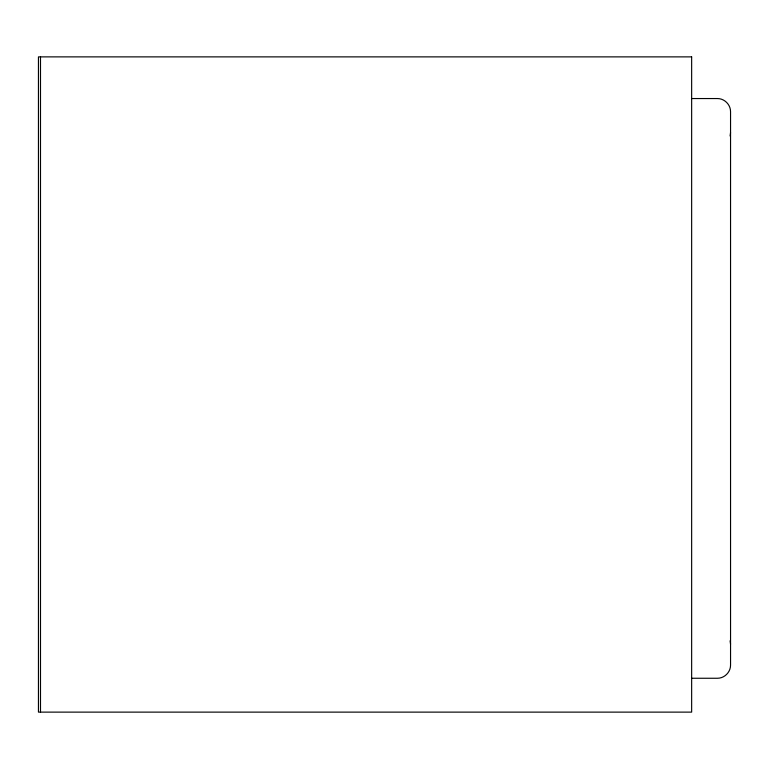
<?xml version="1.0" encoding="UTF-8"?>
<svg xmlns="http://www.w3.org/2000/svg" width="769" height="769" viewBox="0 0 769 769"><rect width="100%" height="100%" fill="white"/><g stroke="black" fill="none" stroke-linecap="round" stroke-linejoin="round"><path stroke-width="1.15" d="M730.108 136.007L730.55 132.614M691.648 98.547L717.448 98.547C724.456 98.499 730.598 104.642 730.55 111.649L730.55 665.156C730.598 672.173 724.456 678.306 717.448 678.258L691.648 678.258M730.108 640.798L730.55 644.191M40.497 56.877L40.497 712.123M691.648 56.877L38.45 56.877L38.45 712.123L691.648 712.123L691.648 56.877"/></g></svg>
